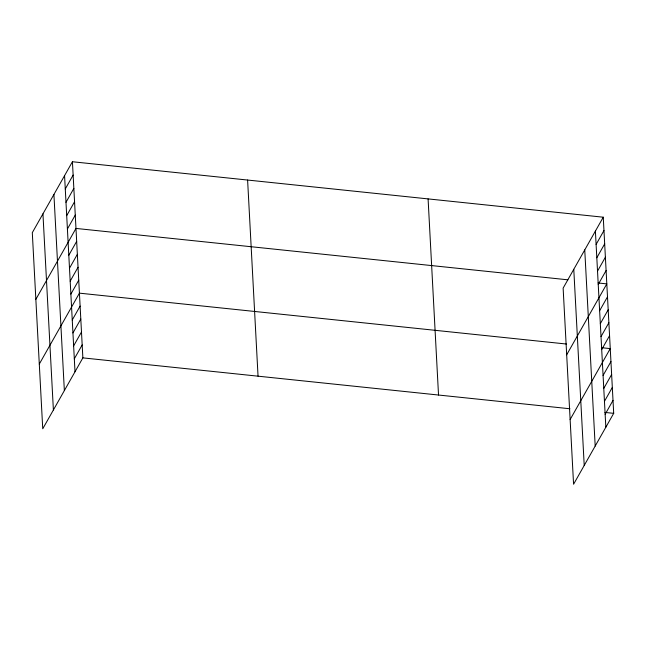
<?xml version="1.0" encoding="UTF-8"?>
<svg xmlns="http://www.w3.org/2000/svg" width="646" height="646" viewBox="0 0 646 646"><rect width="100%" height="100%" fill="white"/><g stroke="black" fill="none" stroke-linecap="round" stroke-linejoin="round"><path stroke-width="0.97" d="M72.425 161.742L32.3 232.665L42.741 428.799L82.866 357.876L72.425 161.742L603.259 217.201L613.7 413.335L573.575 484.258L563.134 288.124L603.259 217.201M65.27 188.979L73.135 175.074M65.981 202.311L73.846 188.414M66.691 215.651L74.556 201.754M67.402 228.991L75.267 215.086M35.853 299.348L75.978 228.426L567.882 279.815M68.799 255.267L76.664 241.37M69.493 268.219L77.358 254.314M70.18 281.163L78.045 267.258M70.874 294.108L78.731 280.202M39.293 364.078L79.426 293.155L566.461 344.035M72.247 319.996L80.112 306.099M72.941 332.94L80.798 319.043M73.628 345.885L81.493 331.987M74.314 358.829L82.179 344.932M596.105 244.43L603.97 230.533M596.815 257.77L604.68 243.873M597.526 271.11L605.391 257.213M598.236 284.45L606.101 270.545M566.679 354.807L606.812 283.885L598.051 282.972M599.633 310.726L607.498 296.829M600.32 323.67L608.185 309.773M601.014 336.623L608.879 322.717M601.701 349.567L609.566 335.662M570.127 419.537L610.252 348.614L601.499 347.693M603.081 375.455L610.946 361.558M603.768 388.399L611.633 374.502M604.454 401.344L612.319 387.447M605.149 414.288L613.014 400.391M82.866 357.876L569.909 408.757M604.939 412.423L613.7 413.335M595.394 231.098L605.835 427.232M584.751 249.913L595.192 446.055M573.777 269.301L584.218 465.443M428.088 198.895L438.529 395.037M247.604 180.04L258.045 376.182M64.568 175.639L75.009 371.773M53.917 194.454L64.358 390.596M42.951 213.842L53.392 409.984"/></g></svg>
